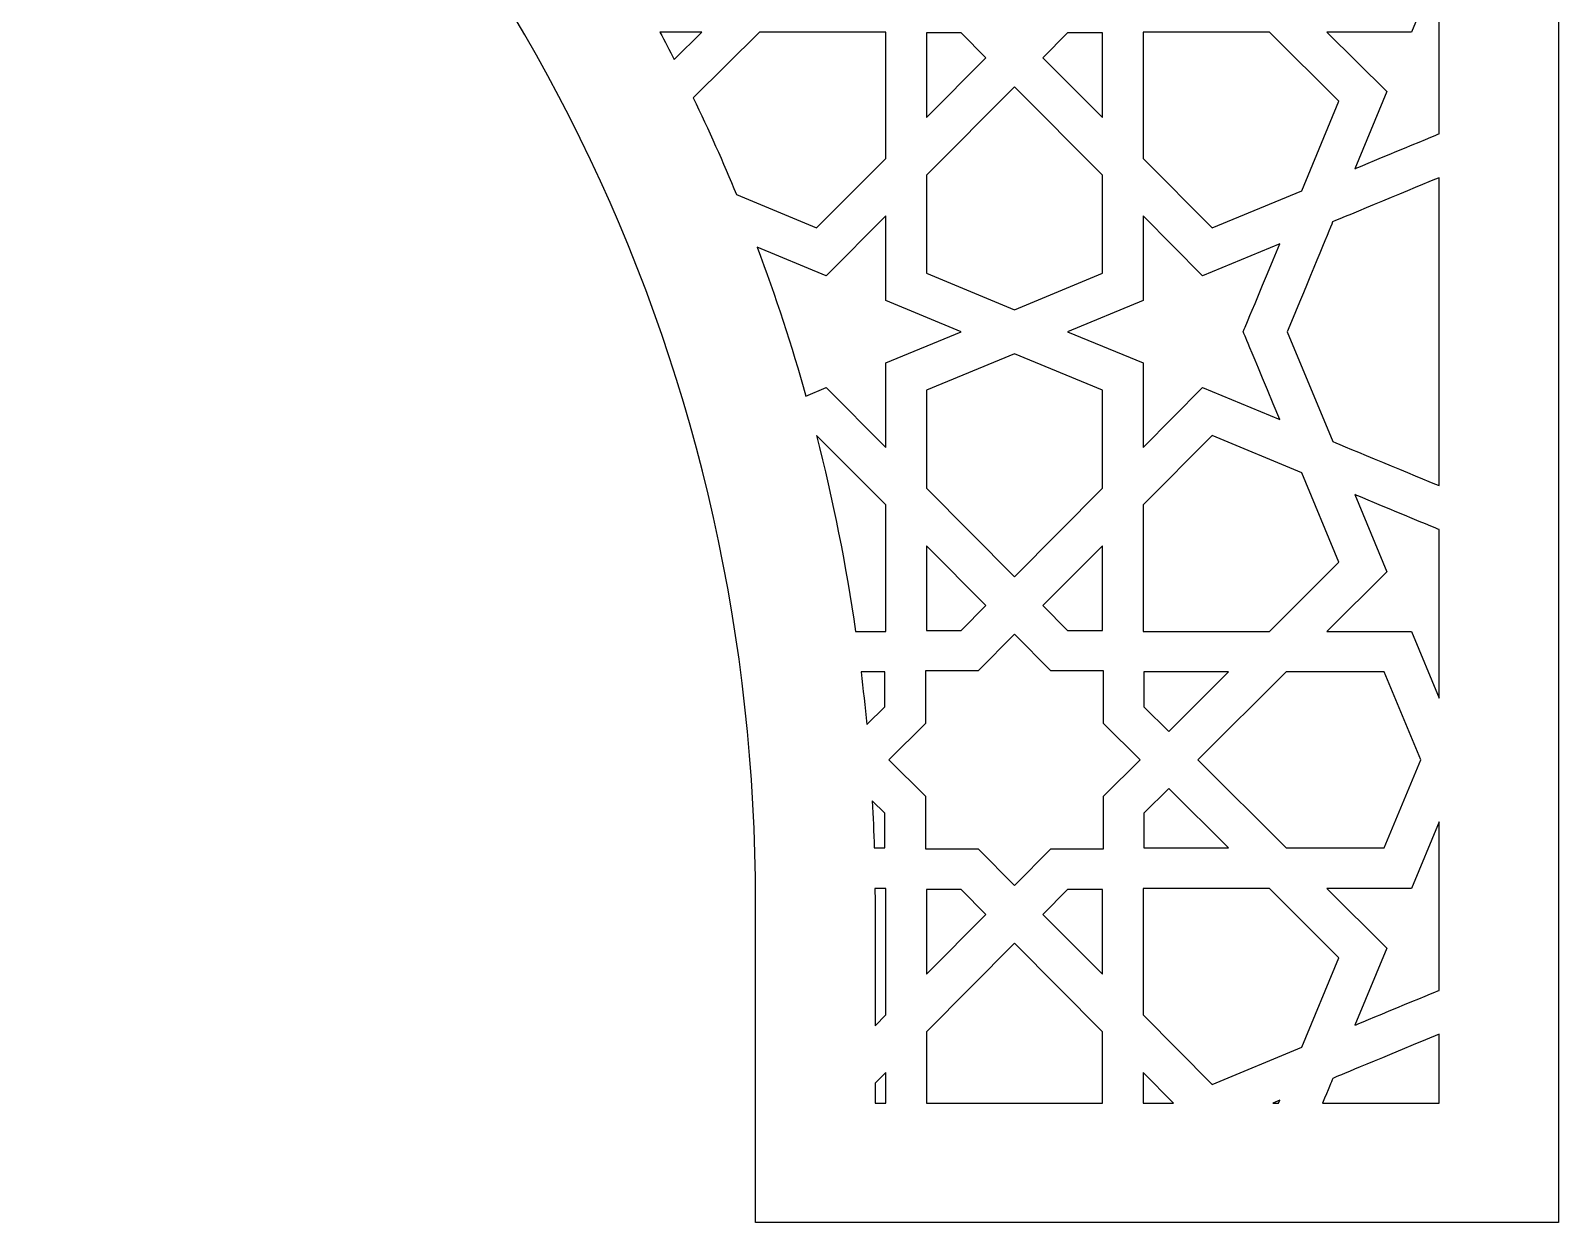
# Model space of a CAD drawing. Header units: millimetres. Extents: x -127 to 127, y -57 to 57.
# Drawn here: x 72.2 to 126.9, y -57 to -14.3 of the extents above; entities that cross this region are included whole.
import ezdxf

# ---------------------------------------------------------------- set-up
doc = ezdxf.new("R2010")
doc.units = ezdxf.units.MM
doc.header["$MEASUREMENT"] = 0
doc.layers.add('layer 1', color=7, linetype='Continuous')

msp = doc.modelspace()

# ---------------------------------------------------------------- linework, layer by layer
at = {"layer": 'layer 1', "color": 250}
for points, knots in [([(-126.8236, 57.1955), (-126.8236, 57.1955), (-126.8236, -56.9736), (-126.8236, -56.9736), (-126.8236, -56.9736), (-126.8236, -56.9736), (-98.0774, -56.9736), (-98.0774, -56.9736), (-98.0774, -56.9736), (-98.0774, -56.9736), (-98.0774, -45.5069), (-98.0774, -45.5069), (-98.0774, -45.5069), (-98.0774, -26.682), (-89.8408, -9.3041), (-75.48, 2.171), (-75.48, 2.171), (-48.3803, 23.8245), (-21.5625, 21.922), (0.0607, 47.8307), (0.0607, 47.8307), (21.6842, 21.922), (48.5017, 23.8249), (75.6017, 2.171), (75.6017, 2.171), (89.9626, -9.3041), (98.1992, -26.682), (98.1992, -45.5069), (98.1992, -45.5069), (98.1992, -45.5069), (98.1992, -56.9736), (98.1992, -56.9736), (98.1992, -56.9736), (98.1992, -56.9736), (126.9453, -56.9736), (126.9453, -56.9736), (126.9453, -56.9736), (126.9453, -56.9736), (126.9453, 57.1955), (126.9453, 57.1955), (126.9453, 57.1955), (126.9453, 57.1955), (-126.8236, 57.1955), (-126.8236, 57.1955)], [0, 0, 0, 0, 0.0833333, 0.0833333, 0.0833333, 0.0833333, 0.1666667, 0.1666667, 0.1666667, 0.1666667, 0.25, 0.25, 0.25, 0.25, 0.3333333, 0.3333333, 0.3333333, 0.3333333, 0.4166667, 0.4166667, 0.4166667, 0.4166667, 0.5, 0.5, 0.5, 0.5, 0.5833333, 0.5833333, 0.5833333, 0.5833333, 0.6666667, 0.6666667, 0.6666667, 0.6666667, 0.75, 0.75, 0.75, 0.75, 0.8333333, 0.8333333, 0.8333333, 0.8333333, 1, 1, 1, 1]), ([(122.6707, -17.986), (122.6259, -18.0047), (119.6961, -19.219), (119.6513, -19.2377), (119.6513, -19.2377), (119.6513, -19.2377), (120.7978, -16.4733), (120.7978, -16.4733), (120.7978, -16.4733), (120.7978, -16.4733), (118.6554, -14.3408), (118.6554, -14.3408), (118.6554, -14.3408), (118.6554, -14.3408), (121.6808, -14.3408), (121.6808, -14.3408), (121.6808, -14.3408), (121.6808, -14.3408), (122.6707, -11.9507), (122.6707, -11.9507), (122.6707, -11.9507), (122.6707, -11.9507), (122.6707, -17.986), (122.6707, -17.986)], [0, 0, 0, 0, 0.1428571, 0.1428571, 0.1428571, 0.1428571, 0.2857143, 0.2857143, 0.2857143, 0.2857143, 0.4285714, 0.4285714, 0.4285714, 0.4285714, 0.5714286, 0.5714286, 0.5714286, 0.5714286, 0.7142857, 0.7142857, 0.7142857, 0.7142857, 1, 1, 1, 1]), ([(96.2724, -14.3408), (96.2724, -14.3408), (95.2842, -15.3243), (95.2842, -15.3243), (95.2842, -15.3243), (95.1184, -15.0005), (94.9463, -14.6713), (94.7699, -14.3408), (94.7699, -14.3408), (94.7699, -14.3408), (96.2724, -14.3408), (96.2724, -14.3408)], [0, 0, 0, 0, 0.25, 0.25, 0.25, 0.25, 0.5, 0.5, 0.5, 0.5, 1, 1, 1, 1]), ([(102.858, -14.3408), (102.858, -14.3408), (102.858, -18.8662), (102.858, -18.8662), (102.858, -18.8662), (102.858, -18.8662), (100.3826, -21.3533), (100.3826, -21.3533), (100.3826, -21.3533), (100.3826, -21.3533), (97.5134, -20.1634), (97.5134, -20.1634), (97.5134, -20.1634), (97.0361, -19.0038), (96.5158, -17.8386), (95.9654, -16.697), (95.9654, -16.697), (95.9654, -16.697), (98.3326, -14.3408), (98.3326, -14.3408), (98.3326, -14.3408), (98.3326, -14.3408), (102.858, -14.3408), (102.858, -14.3408)], [0, 0, 0, 0, 0.1428571, 0.1428571, 0.1428571, 0.1428571, 0.2857143, 0.2857143, 0.2857143, 0.2857143, 0.4285714, 0.4285714, 0.4285714, 0.4285714, 0.5714286, 0.5714286, 0.5714286, 0.5714286, 0.7142857, 0.7142857, 0.7142857, 0.7142857, 1, 1, 1, 1]), ([(104.3118, -17.4043), (104.3118, -17.4043), (104.3118, -14.375), (104.3118, -14.375), (104.3118, -14.375), (104.3118, -14.375), (105.5561, -14.375), (105.5561, -14.375), (105.5561, -14.375), (105.5561, -14.375), (106.4398, -15.2661), (106.4398, -15.2661), (106.4398, -15.2661), (106.4398, -15.2661), (104.3118, -17.4043), (104.3118, -17.4043)], [0, 0, 0, 0, 0.2, 0.2, 0.2, 0.2, 0.4, 0.4, 0.4, 0.4, 0.6, 0.6, 0.6, 0.6, 1, 1, 1, 1]), ([(110.6156, -14.375), (110.6156, -14.375), (110.6156, -17.4043), (110.6156, -17.4043), (110.6156, -17.4043), (110.6156, -17.4043), (108.4876, -15.2661), (108.4876, -15.2661), (108.4876, -15.2661), (108.4876, -15.2661), (109.3717, -14.375), (109.3717, -14.375), (109.3717, -14.375), (109.3717, -14.375), (110.6156, -14.375), (110.6156, -14.375)], [0, 0, 0, 0, 0.2, 0.2, 0.2, 0.2, 0.4, 0.4, 0.4, 0.4, 0.6, 0.6, 0.6, 0.6, 1, 1, 1, 1]), ([(114.5448, -21.3529), (114.5448, -21.3529), (112.0694, -18.8662), (112.0694, -18.8662), (112.0694, -18.8662), (112.0694, -18.8662), (112.0694, -14.3408), (112.0694, -14.3408), (112.0694, -14.3408), (112.0694, -14.3408), (116.5948, -14.3408), (116.5948, -14.3408), (116.5948, -14.3408), (116.5948, -14.3408), (119.0819, -16.8162), (119.0819, -16.8162), (119.0819, -16.8162), (119.0819, -16.8162), (117.7509, -20.0237), (117.7509, -20.0237), (117.7509, -20.0237), (117.7509, -20.0237), (114.5448, -21.3529), (114.5448, -21.3529)], [0, 0, 0, 0, 0.1428571, 0.1428571, 0.1428571, 0.1428571, 0.2857143, 0.2857143, 0.2857143, 0.2857143, 0.4285714, 0.4285714, 0.4285714, 0.4285714, 0.5714286, 0.5714286, 0.5714286, 0.5714286, 0.7142857, 0.7142857, 0.7142857, 0.7142857, 1, 1, 1, 1]), ([(104.3118, -19.4663), (104.3118, -19.4663), (107.4639, -16.2983), (107.4639, -16.2983), (107.4639, -16.2983), (107.4639, -16.2983), (110.6156, -19.4663), (110.6156, -19.4663), (110.6156, -19.4663), (110.6156, -19.4663), (110.6156, -22.9803), (110.6156, -22.9803), (110.6156, -22.9803), (110.6156, -22.9803), (107.4639, -24.2856), (107.4639, -24.2856), (107.4639, -24.2856), (107.4639, -24.2856), (104.3118, -22.9803), (104.3118, -22.9803), (104.3118, -22.9803), (104.3118, -22.9803), (104.3118, -19.4663), (104.3118, -19.4663)], [0, 0, 0, 0, 0.1428571, 0.1428571, 0.1428571, 0.1428571, 0.2857143, 0.2857143, 0.2857143, 0.2857143, 0.4285714, 0.4285714, 0.4285714, 0.4285714, 0.5714286, 0.5714286, 0.5714286, 0.5714286, 0.7142857, 0.7142857, 0.7142857, 0.7142857, 1, 1, 1, 1]), ([(122.6707, -30.5854), (121.9186, -30.2733), (119.2968, -29.1863), (118.866, -29.0078), (118.866, -29.0078), (118.866, -29.0078), (117.2344, -25.0726), (117.2344, -25.0726), (117.2344, -25.0726), (118.0462, -23.1137), (118.7196, -21.4954), (118.86, -21.1398), (118.86, -21.1398), (119.3017, -20.956), (121.92, -19.8709), (122.6707, -19.5598), (122.6707, -19.5598), (122.6707, -19.5598), (122.6707, -30.5854), (122.6707, -30.5854)], [0, 0, 0, 0, 0.1666667, 0.1666667, 0.1666667, 0.1666667, 0.3333333, 0.3333333, 0.3333333, 0.3333333, 0.5, 0.5, 0.5, 0.5, 0.6666667, 0.6666667, 0.6666667, 0.6666667, 1, 1, 1, 1]), ([(100.7255, -23.0688), (100.7255, -23.0688), (102.858, -20.9264), (102.858, -20.9264), (102.858, -20.9264), (102.858, -20.9264), (102.858, -23.9522), (102.858, -23.9522), (102.858, -23.9522), (102.858, -23.9522), (105.5635, -25.0726), (105.5635, -25.0726), (105.5635, -25.0726), (105.5635, -25.0726), (102.858, -26.1926), (102.858, -26.1926), (102.858, -26.1926), (102.858, -26.1926), (102.858, -29.2188), (102.858, -29.2188), (102.858, -29.2188), (102.858, -29.2188), (100.7255, -27.0761), (100.7255, -27.0761), (100.7255, -27.0761), (100.7255, -27.0761), (99.9984, -27.3776), (99.9984, -27.3776), (99.9984, -27.3776), (99.4936, -25.5785), (98.9073, -23.7871), (98.2522, -22.043), (98.2522, -22.043), (98.2522, -22.043), (100.7255, -23.0688), (100.7255, -23.0688)], [0, 0, 0, 0, 0.1, 0.1, 0.1, 0.1, 0.2, 0.2, 0.2, 0.2, 0.3, 0.3, 0.3, 0.3, 0.4, 0.4, 0.4, 0.4, 0.5, 0.5, 0.5, 0.5, 0.6, 0.6, 0.6, 0.6, 0.7, 0.7, 0.7, 0.7, 0.8, 0.8, 0.8, 0.8, 1, 1, 1, 1]), ([(109.3643, -25.0726), (109.3643, -25.0726), (112.0694, -23.9522), (112.0694, -23.9522), (112.0694, -23.9522), (112.0694, -23.9522), (112.0694, -20.9264), (112.0694, -20.9264), (112.0694, -20.9264), (112.0694, -20.9264), (114.2019, -23.0688), (114.2019, -23.0688), (114.2019, -23.0688), (114.2019, -23.0688), (116.9663, -21.9222), (116.9663, -21.9222), (116.9663, -21.9222), (115.6116, -25.1908), (115.745, -24.8697), (115.6596, -25.0726), (115.6596, -25.0726), (115.7439, -25.2722), (115.6141, -24.9601), (116.9663, -28.2229), (116.9663, -28.2229), (116.9663, -28.2229), (114.2019, -27.0761), (114.2019, -27.0761), (114.2019, -27.0761), (114.2019, -27.0761), (112.0694, -29.2188), (112.0694, -29.2188), (112.0694, -29.2188), (112.0694, -29.2188), (112.0694, -26.1926), (112.0694, -26.1926), (112.0694, -26.1926), (112.0694, -26.1926), (109.3643, -25.0726), (109.3643, -25.0726)], [0, 0, 0, 0, 0.0909091, 0.0909091, 0.0909091, 0.0909091, 0.1818182, 0.1818182, 0.1818182, 0.1818182, 0.2727273, 0.2727273, 0.2727273, 0.2727273, 0.3636364, 0.3636364, 0.3636364, 0.3636364, 0.4545455, 0.4545455, 0.4545455, 0.4545455, 0.5454545, 0.5454545, 0.5454545, 0.5454545, 0.6363636, 0.6363636, 0.6363636, 0.6363636, 0.7272727, 0.7272727, 0.7272727, 0.7272727, 0.8181818, 0.8181818, 0.8181818, 0.8181818, 1, 1, 1, 1]), ([(107.4639, -25.8597), (107.4639, -25.8597), (110.6156, -27.165), (110.6156, -27.165), (110.6156, -27.165), (110.6156, -27.165), (110.6156, -30.679), (110.6156, -30.679), (110.6156, -30.679), (110.6156, -30.679), (107.4639, -33.8469), (107.4639, -33.8469), (107.4639, -33.8469), (107.4639, -33.8469), (104.3118, -30.679), (104.3118, -30.679), (104.3118, -30.679), (104.3118, -30.679), (104.3118, -27.165), (104.3118, -27.165), (104.3118, -27.165), (104.3118, -27.165), (107.4639, -25.8597), (107.4639, -25.8597)], [0, 0, 0, 0, 0.1428571, 0.1428571, 0.1428571, 0.1428571, 0.2857143, 0.2857143, 0.2857143, 0.2857143, 0.4285714, 0.4285714, 0.4285714, 0.4285714, 0.5714286, 0.5714286, 0.5714286, 0.5714286, 0.7142857, 0.7142857, 0.7142857, 0.7142857, 1, 1, 1, 1]), ([(100.3826, -28.7919), (100.3826, -28.7919), (102.858, -31.279), (102.858, -31.279), (102.858, -31.279), (102.858, -31.279), (102.858, -35.8045), (102.858, -35.8045), (102.858, -35.8045), (102.858, -35.8045), (101.7789, -35.8045), (101.7789, -35.8045), (101.7789, -35.8045), (101.4381, -33.4472), (100.9675, -31.0903), (100.3783, -28.7937), (100.3783, -28.7937), (100.3783, -28.7937), (100.3826, -28.7919), (100.3826, -28.7919)], [0, 0, 0, 0, 0.1666667, 0.1666667, 0.1666667, 0.1666667, 0.3333333, 0.3333333, 0.3333333, 0.3333333, 0.5, 0.5, 0.5, 0.5, 0.6666667, 0.6666667, 0.6666667, 0.6666667, 1, 1, 1, 1]), ([(112.0694, -31.279), (112.0694, -31.279), (114.5448, -28.7919), (114.5448, -28.7919), (114.5448, -28.7919), (114.5448, -28.7919), (117.7516, -30.122), (117.7516, -30.122), (117.7516, -30.122), (117.7516, -30.122), (119.0819, -33.3291), (119.0819, -33.3291), (119.0819, -33.3291), (119.0819, -33.3291), (116.5948, -35.8045), (116.5948, -35.8045), (116.5948, -35.8045), (116.5948, -35.8045), (112.0694, -35.8045), (112.0694, -35.8045), (112.0694, -35.8045), (112.0694, -35.8045), (112.0694, -31.279), (112.0694, -31.279)], [0, 0, 0, 0, 0.1428571, 0.1428571, 0.1428571, 0.1428571, 0.2857143, 0.2857143, 0.2857143, 0.2857143, 0.4285714, 0.4285714, 0.4285714, 0.4285714, 0.5714286, 0.5714286, 0.5714286, 0.5714286, 0.7142857, 0.7142857, 0.7142857, 0.7142857, 1, 1, 1, 1]), ([(120.7978, -33.6715), (120.7978, -33.6715), (119.6513, -30.9076), (119.6513, -30.9076), (119.6513, -30.9076), (119.6961, -30.9262), (122.6259, -32.1405), (122.6707, -32.1593), (122.6707, -32.1593), (122.6707, -32.1593), (122.6707, -38.1945), (122.6707, -38.1945), (122.6707, -38.1945), (122.6707, -38.1945), (121.6808, -35.8045), (121.6808, -35.8045), (121.6808, -35.8045), (121.6808, -35.8045), (118.6554, -35.8045), (118.6554, -35.8045), (118.6554, -35.8045), (118.6554, -35.8045), (120.7978, -33.6715), (120.7978, -33.6715)], [0, 0, 0, 0, 0.1428571, 0.1428571, 0.1428571, 0.1428571, 0.2857143, 0.2857143, 0.2857143, 0.2857143, 0.4285714, 0.4285714, 0.4285714, 0.4285714, 0.5714286, 0.5714286, 0.5714286, 0.5714286, 0.7142857, 0.7142857, 0.7142857, 0.7142857, 1, 1, 1, 1]), ([(104.3118, -35.7703), (104.3118, -35.7703), (104.3118, -32.7409), (104.3118, -32.7409), (104.3118, -32.7409), (104.3118, -32.7409), (106.4398, -34.8791), (106.4398, -34.8791), (106.4398, -34.8791), (106.4398, -34.8791), (105.5561, -35.7703), (105.5561, -35.7703), (105.5561, -35.7703), (105.5561, -35.7703), (104.3118, -35.7703), (104.3118, -35.7703)], [0, 0, 0, 0, 0.2, 0.2, 0.2, 0.2, 0.4, 0.4, 0.4, 0.4, 0.6, 0.6, 0.6, 0.6, 1, 1, 1, 1]), ([(110.6156, -32.7409), (110.6156, -32.7409), (110.6156, -35.7703), (110.6156, -35.7703), (110.6156, -35.7703), (110.6156, -35.7703), (109.3717, -35.7703), (109.3717, -35.7703), (109.3717, -35.7703), (109.3717, -35.7703), (108.4876, -34.8791), (108.4876, -34.8791), (108.4876, -34.8791), (108.4876, -34.8791), (110.6156, -32.7409), (110.6156, -32.7409)], [0, 0, 0, 0, 0.2, 0.2, 0.2, 0.2, 0.4, 0.4, 0.4, 0.4, 0.6, 0.6, 0.6, 0.6, 1, 1, 1, 1]), ([(107.4639, -44.9107), (107.4639, -44.9107), (106.1621, -43.5959), (106.1621, -43.5959), (106.1621, -43.5959), (106.1621, -43.5959), (104.2779, -43.5959), (104.2779, -43.5959), (104.2779, -43.5959), (104.2779, -43.5959), (104.2779, -41.7114), (104.2779, -41.7114), (104.2779, -41.7114), (104.2779, -41.7114), (102.9631, -40.41), (102.9631, -40.41), (102.9631, -40.41), (102.9631, -40.41), (104.2779, -39.1086), (104.2779, -39.1086), (104.2779, -39.1086), (104.2779, -39.1086), (104.2779, -37.224), (104.2779, -37.224), (104.2779, -37.224), (104.2779, -37.224), (106.1621, -37.224), (106.1621, -37.224), (106.1621, -37.224), (106.1621, -37.224), (107.4639, -35.9096), (107.4639, -35.9096), (107.4639, -35.9096), (107.4639, -35.9096), (108.7653, -37.224), (108.7653, -37.224), (108.7653, -37.224), (108.7653, -37.224), (110.6498, -37.224), (110.6498, -37.224), (110.6498, -37.224), (110.6498, -37.224), (110.6498, -39.1086), (110.6498, -39.1086), (110.6498, -39.1086), (110.6498, -39.1086), (111.9643, -40.41), (111.9643, -40.41), (111.9643, -40.41), (111.9643, -40.41), (110.6498, -41.7114), (110.6498, -41.7114), (110.6498, -41.7114), (110.6498, -41.7114), (110.6498, -43.5959), (110.6498, -43.5959), (110.6498, -43.5959), (110.6498, -43.5959), (108.7653, -43.5959), (108.7653, -43.5959), (108.7653, -43.5959), (108.7653, -43.5959), (107.4639, -44.9107), (107.4639, -44.9107)], [0, 0, 0, 0, 0.0588235, 0.0588235, 0.0588235, 0.0588235, 0.1176471, 0.1176471, 0.1176471, 0.1176471, 0.1764706, 0.1764706, 0.1764706, 0.1764706, 0.2352941, 0.2352941, 0.2352941, 0.2352941, 0.2941176, 0.2941176, 0.2941176, 0.2941176, 0.3529412, 0.3529412, 0.3529412, 0.3529412, 0.4117647, 0.4117647, 0.4117647, 0.4117647, 0.4705882, 0.4705882, 0.4705882, 0.4705882, 0.5294118, 0.5294118, 0.5294118, 0.5294118, 0.5882353, 0.5882353, 0.5882353, 0.5882353, 0.6470588, 0.6470588, 0.6470588, 0.6470588, 0.7058824, 0.7058824, 0.7058824, 0.7058824, 0.7647059, 0.7647059, 0.7647059, 0.7647059, 0.8235294, 0.8235294, 0.8235294, 0.8235294, 0.8823529, 0.8823529, 0.8823529, 0.8823529, 1, 1, 1, 1]), ([(102.8238, -37.2583), (102.8238, -37.2583), (102.8238, -38.5021), (102.8238, -38.5021), (102.8238, -38.5021), (102.8238, -38.5021), (102.1761, -39.1445), (102.1761, -39.1445), (102.1761, -39.1445), (102.1161, -38.5046), (102.0484, -37.8725), (101.9733, -37.2583), (101.9733, -37.2583), (101.9733, -37.2583), (102.8238, -37.2583), (102.8238, -37.2583)], [0, 0, 0, 0, 0.2, 0.2, 0.2, 0.2, 0.4, 0.4, 0.4, 0.4, 0.6, 0.6, 0.6, 0.6, 1, 1, 1, 1]), ([(115.1329, -37.2583), (115.1329, -37.2583), (112.9951, -39.3863), (112.9951, -39.3863), (112.9951, -39.3863), (112.9951, -39.3863), (112.1036, -38.5021), (112.1036, -38.5021), (112.1036, -38.5021), (112.1036, -38.5021), (112.1036, -37.2583), (112.1036, -37.2583), (112.1036, -37.2583), (112.1036, -37.2583), (115.1329, -37.2583), (115.1329, -37.2583)], [0, 0, 0, 0, 0.2, 0.2, 0.2, 0.2, 0.4, 0.4, 0.4, 0.4, 0.6, 0.6, 0.6, 0.6, 1, 1, 1, 1]), ([(120.7089, -43.562), (120.7089, -43.562), (117.1949, -43.562), (117.1949, -43.562), (117.1949, -43.562), (117.1949, -43.562), (114.027, -40.41), (114.027, -40.41), (114.027, -40.41), (114.027, -40.41), (117.1949, -37.2583), (117.1949, -37.2583), (117.1949, -37.2583), (117.1949, -37.2583), (120.7089, -37.2583), (120.7089, -37.2583), (120.7089, -37.2583), (120.7089, -37.2583), (122.0142, -40.41), (122.0142, -40.41), (122.0142, -40.41), (122.0142, -40.41), (120.7089, -43.562), (120.7089, -43.562)], [0, 0, 0, 0, 0.1428571, 0.1428571, 0.1428571, 0.1428571, 0.2857143, 0.2857143, 0.2857143, 0.2857143, 0.4285714, 0.4285714, 0.4285714, 0.4285714, 0.5714286, 0.5714286, 0.5714286, 0.5714286, 0.7142857, 0.7142857, 0.7142857, 0.7142857, 1, 1, 1, 1]), ([(112.1036, -43.562), (112.1036, -43.562), (112.1036, -42.3178), (112.1036, -42.3178), (112.1036, -42.3178), (112.1036, -42.3178), (112.9951, -41.4344), (112.9951, -41.4344), (112.9951, -41.4344), (112.9951, -41.4344), (115.1329, -43.562), (115.1329, -43.562), (115.1329, -43.562), (115.1329, -43.562), (112.1036, -43.562), (112.1036, -43.562)], [0, 0, 0, 0, 0.2, 0.2, 0.2, 0.2, 0.4, 0.4, 0.4, 0.4, 0.6, 0.6, 0.6, 0.6, 1, 1, 1, 1]), ([(102.8238, -42.3178), (102.8238, -42.3178), (102.8238, -43.562), (102.8238, -43.562), (102.8238, -43.562), (102.8238, -43.562), (102.4456, -43.562), (102.4456, -43.562), (102.4456, -43.562), (102.4297, -43.0088), (102.4065, -42.4434), (102.3761, -41.8736), (102.3761, -41.8736), (102.3761, -41.8736), (102.8238, -42.3178), (102.8238, -42.3178)], [0, 0, 0, 0, 0.2, 0.2, 0.2, 0.2, 0.4, 0.4, 0.4, 0.4, 0.6, 0.6, 0.6, 0.6, 1, 1, 1, 1]), ([(122.6707, -48.6611), (122.5864, -48.6964), (119.7384, -49.8767), (119.6513, -49.9128), (119.6513, -49.9128), (119.6513, -49.9128), (120.7978, -47.1483), (120.7978, -47.1483), (120.7978, -47.1483), (120.7978, -47.1483), (118.6554, -45.0158), (118.6554, -45.0158), (118.6554, -45.0158), (118.6554, -45.0158), (121.6808, -45.0158), (121.6808, -45.0158), (121.6808, -45.0158), (121.6808, -45.0158), (122.6707, -42.6255), (122.6707, -42.6255), (122.6707, -42.6255), (122.6707, -42.6255), (122.6707, -48.6611), (122.6707, -48.6611)], [0, 0, 0, 0, 0.1428571, 0.1428571, 0.1428571, 0.1428571, 0.2857143, 0.2857143, 0.2857143, 0.2857143, 0.4285714, 0.4285714, 0.4285714, 0.4285714, 0.5714286, 0.5714286, 0.5714286, 0.5714286, 0.7142857, 0.7142857, 0.7142857, 0.7142857, 1, 1, 1, 1]), ([(102.471, -45.0158), (102.471, -45.0158), (102.858, -45.0158), (102.858, -45.0158), (102.858, -45.0158), (102.858, -45.0158), (102.858, -49.5413), (102.858, -49.5413), (102.858, -49.5413), (102.858, -49.5413), (102.4738, -49.9273), (102.4738, -49.9273), (102.4738, -49.9273), (102.4738, -44.9936), (102.4745, -45.436), (102.471, -45.0158)], [0, 0, 0, 0, 0.2, 0.2, 0.2, 0.2, 0.4, 0.4, 0.4, 0.4, 0.6, 0.6, 0.6, 0.6, 1, 1, 1, 1]), ([(104.3118, -48.0793), (104.3118, -48.0793), (104.3118, -45.05), (104.3118, -45.05), (104.3118, -45.05), (104.3118, -45.05), (105.5561, -45.05), (105.5561, -45.05), (105.5561, -45.05), (105.5561, -45.05), (106.4398, -45.9412), (106.4398, -45.9412), (106.4398, -45.9412), (106.4398, -45.9412), (104.3118, -48.0793), (104.3118, -48.0793)], [0, 0, 0, 0, 0.2, 0.2, 0.2, 0.2, 0.4, 0.4, 0.4, 0.4, 0.6, 0.6, 0.6, 0.6, 1, 1, 1, 1]), ([(110.6156, -45.05), (110.6156, -45.05), (110.6156, -48.0793), (110.6156, -48.0793), (110.6156, -48.0793), (110.6156, -48.0793), (108.4876, -45.9412), (108.4876, -45.9412), (108.4876, -45.9412), (108.4876, -45.9412), (109.3717, -45.05), (109.3717, -45.05), (109.3717, -45.05), (109.3717, -45.05), (110.6156, -45.05), (110.6156, -45.05)], [0, 0, 0, 0, 0.2, 0.2, 0.2, 0.2, 0.4, 0.4, 0.4, 0.4, 0.6, 0.6, 0.6, 0.6, 1, 1, 1, 1]), ([(112.0694, -45.0158), (112.0694, -45.0158), (116.5948, -45.0158), (116.5948, -45.0158), (116.5948, -45.0158), (116.5948, -45.0158), (119.0819, -47.4913), (119.0819, -47.4913), (119.0819, -47.4913), (119.0819, -47.4913), (117.7509, -50.6987), (117.7509, -50.6987), (117.7509, -50.6987), (117.7509, -50.6987), (114.5448, -52.028), (114.5448, -52.028), (114.5448, -52.028), (114.5448, -52.028), (112.0694, -49.5413), (112.0694, -49.5413), (112.0694, -49.5413), (112.0694, -49.5413), (112.0694, -45.0158), (112.0694, -45.0158)], [0, 0, 0, 0, 0.1428571, 0.1428571, 0.1428571, 0.1428571, 0.2857143, 0.2857143, 0.2857143, 0.2857143, 0.4285714, 0.4285714, 0.4285714, 0.4285714, 0.5714286, 0.5714286, 0.5714286, 0.5714286, 0.7142857, 0.7142857, 0.7142857, 0.7142857, 1, 1, 1, 1]), ([(104.3118, -50.1413), (104.3118, -50.1413), (107.4639, -46.9734), (107.4639, -46.9734), (107.4639, -46.9734), (107.4639, -46.9734), (110.6156, -50.1413), (110.6156, -50.1413), (110.6156, -50.1413), (110.6156, -50.1413), (110.6156, -52.6989), (110.6156, -52.6989), (110.6156, -52.6989), (110.6156, -52.6989), (104.3118, -52.6989), (104.3118, -52.6989), (104.3118, -52.6989), (104.3118, -52.6989), (104.3118, -50.1413), (104.3118, -50.1413)], [0, 0, 0, 0, 0.1666667, 0.1666667, 0.1666667, 0.1666667, 0.3333333, 0.3333333, 0.3333333, 0.3333333, 0.5, 0.5, 0.5, 0.5, 0.6666667, 0.6666667, 0.6666667, 0.6666667, 1, 1, 1, 1]), ([(122.6707, -50.2348), (122.6707, -50.2348), (122.6707, -52.6989), (122.6707, -52.6989), (122.6707, -52.6989), (122.6707, -52.6989), (118.4984, -52.6989), (118.4984, -52.6989), (118.4984, -52.6989), (118.7111, -52.186), (118.8135, -51.9384), (118.8628, -51.8138), (118.8628, -51.8138), (119.0936, -51.7179), (119.9984, -51.3422), (122.6707, -50.2348)], [0, 0, 0, 0, 0.2, 0.2, 0.2, 0.2, 0.4, 0.4, 0.4, 0.4, 0.6, 0.6, 0.6, 0.6, 1, 1, 1, 1]), ([(102.858, -51.6015), (102.858, -51.6015), (102.858, -52.6989), (102.858, -52.6989), (102.858, -52.6989), (102.858, -52.6989), (102.4738, -52.6989), (102.4738, -52.6989), (102.4738, -52.6989), (102.4738, -52.6989), (102.4738, -51.9877), (102.4738, -51.9877), (102.4738, -51.9877), (102.4738, -51.9877), (102.858, -51.6015), (102.858, -51.6015)], [0, 0, 0, 0, 0.2, 0.2, 0.2, 0.2, 0.4, 0.4, 0.4, 0.4, 0.6, 0.6, 0.6, 0.6, 1, 1, 1, 1]), ([(113.162, -52.6989), (113.162, -52.6989), (112.0694, -52.6989), (112.0694, -52.6989), (112.0694, -52.6989), (112.0694, -52.6989), (112.0694, -51.6015), (112.0694, -51.6015), (112.0694, -51.6015), (112.0694, -51.6015), (113.162, -52.6989), (113.162, -52.6989)], [0, 0, 0, 0, 0.25, 0.25, 0.25, 0.25, 0.5, 0.5, 0.5, 0.5, 1, 1, 1, 1]), ([(116.9663, -52.5974), (116.9663, -52.5974), (116.9243, -52.6989), (116.9243, -52.6989), (116.9243, -52.6989), (116.9243, -52.6989), (116.7211, -52.6989), (116.7211, -52.6989), (116.7211, -52.6989), (116.7211, -52.6989), (116.9663, -52.5974), (116.9663, -52.5974)], [0, 0, 0, 0, 0.25, 0.25, 0.25, 0.25, 0.5, 0.5, 0.5, 0.5, 1, 1, 1, 1])]:
    msp.add_open_spline(points, degree=3, knots=knots, dxfattribs=at)

doc.saveas('drawing.dxf')
